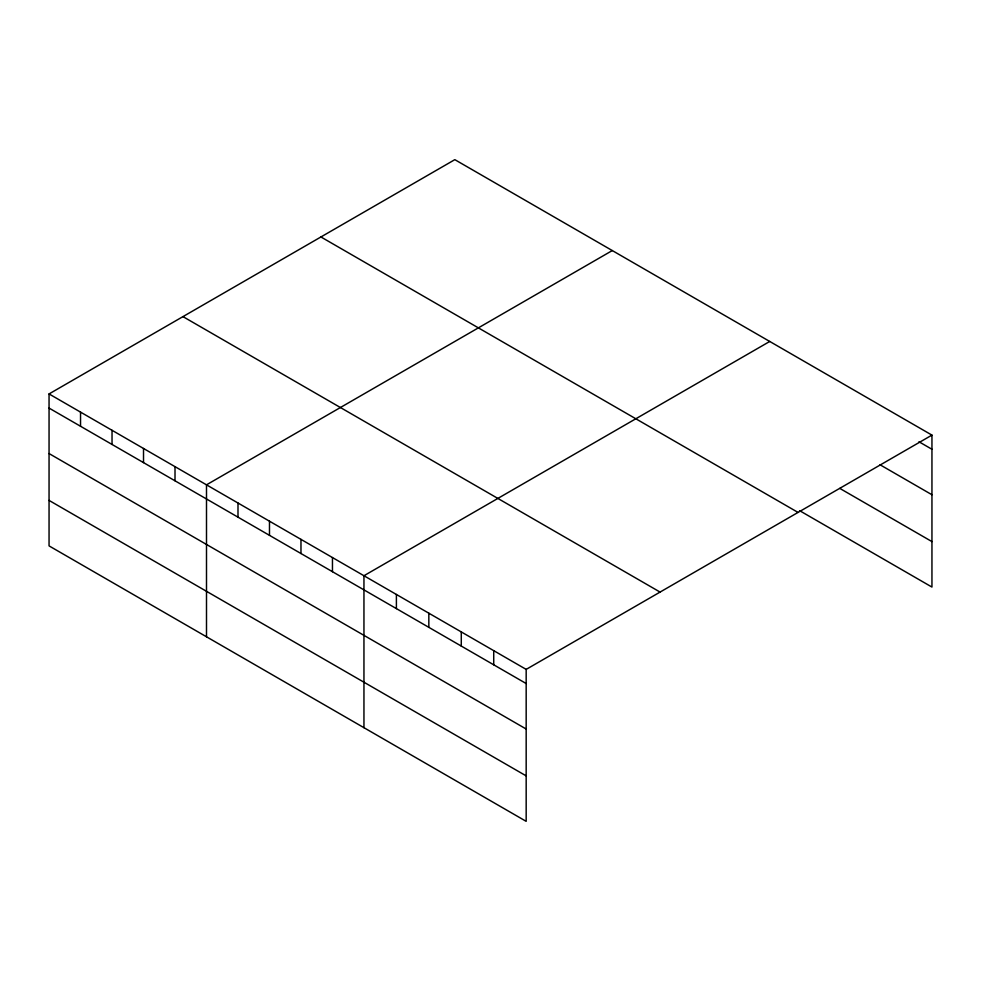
<?xml version="1.0" encoding="UTF-8"?>
<svg xmlns="http://www.w3.org/2000/svg" width="981" height="981" viewBox="0 0 981 981"><rect width="100%" height="100%" fill="white"/><g stroke="black" fill="none" stroke-linecap="round" stroke-linejoin="round"><path stroke-width="1.47" d="M526.172 729.018L526.172 669.385L49.05 393.933L49.05 545.89L526.172 821.342L526.172 729.018L49.05 453.553M799.576 510.647L931.95 587.067L931.95 435.11L454.828 159.658L49.05 393.933M612.279 250.56L206.501 484.835L206.501 636.792M769.729 341.462L363.951 575.737L363.951 727.694M526.172 669.385L931.95 435.11M918.976 441.769L931.95 449.261M880.043 464.773L931.95 494.743M839.81 488.403L931.95 541.598M320.922 236.961L798.043 512.425M182.957 316.618L660.078 592.083M49.05 408.084L526.172 683.536M49.05 500.408L526.172 775.873M493.725 650.661L493.725 664.811M461.278 631.923L461.278 646.074M428.832 613.199L428.832 627.35M396.398 594.461L396.398 608.612M332.461 557.551L332.461 571.702M300.971 539.378L300.971 553.517M269.481 521.193L269.481 535.344M237.991 503.008L237.991 517.159M175.01 466.649L175.01 480.8M143.52 448.476L143.52 462.615M112.03 430.291L112.03 444.442M80.54 412.106L80.54 426.257"/></g></svg>
